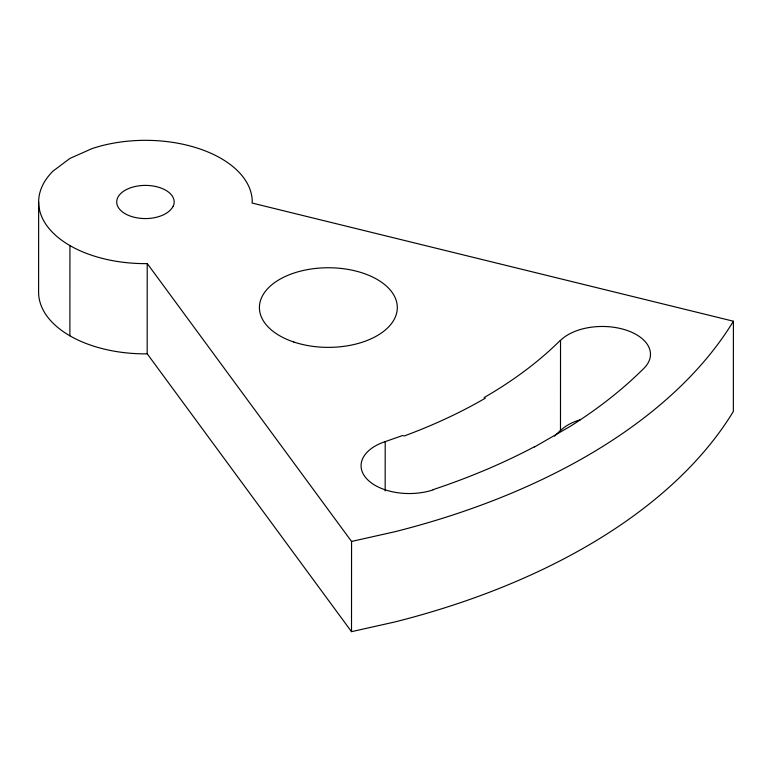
<?xml version="1.0" encoding="UTF-8"?>
<svg xmlns="http://www.w3.org/2000/svg" width="772" height="772" viewBox="0 0 772 772"><rect width="100%" height="100%" fill="white"/><g stroke="black" fill="none" stroke-linecap="round" stroke-linejoin="round"><path stroke-width="1.16" d="M38.648 201.984L38.6 292.212A106.797 61.654 0 0 0 145.397 353.865L147.172 353.75L351.511 631.67L394.81 621.971A623.033 359.742 0 0 0 733.352 411.457L733.4 321.22L252.01 203.026L252.251 201.984A106.797 61.654 0 0 0 92.051 148.591L69.934 158.414L52.959 171.152A106.797 61.654 0 0 0 145.454 263.638L147.22 263.522L351.559 541.442L351.511 631.67M69.885 335.801L69.934 245.573M147.172 353.75L147.22 263.522M385.17 490.934L385.199 441.613L403.061 435.369M534.388 447.046L569.91 426.549A575.709 332.356 0 0 0 644.041 368.186A48.182 27.821 0 0 0 626.333 330.184A48.182 27.821 0 0 0 560.53 340.404L560.482 430.631A48.182 27.821 0 0 1 580.303 419.746M351.559 541.442L394.868 531.734A623.033 359.742 0 0 0 733.4 321.22M433.285 489.834A48.182 27.821 0 0 1 367.491 479.595A48.182 27.821 0 0 1 385.199 441.613M485.308 398.198A479.344 277.795 0.2 0 1 403.881 436.103M560.318 340.327A479.344 276.743 0 0 1 484.16 397.532M534.166 446.901A575.709 332.356 0 0 1 433.082 489.641M560.269 430.564A479.344 276.743 0 0 1 554.518 436.141M173.198 206.278C169.097 213.545 160.701 216.623 152.885 218.003A28.728 16.588 0 0 1 116.823 203.432A28.728 16.588 0 0 1 147.954 185.463A28.728 16.588 0 0 1 173.198 206.278M293.871 342.035A68.959 39.816 0 0 0 397.31 307.565A68.959 39.816 0 0 0 293.871 273.085A68.959 39.816 0 0 0 293.871 342.035"/></g></svg>
